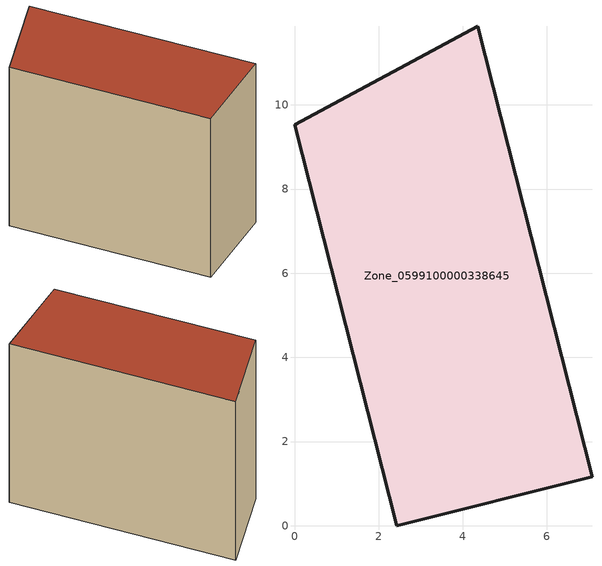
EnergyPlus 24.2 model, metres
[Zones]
Zone_0599100000338645
 floor ground (C_G): 0,9.53 4.36,11.87 7.07,1.16 2.43,0 z0
 wall outside (C_F): 4.36,11.87 0,9.53 2.43,0 7.07,1.16 4.36,11.87 z0:8.5
 roof outside (C_R): 2.43,0 7.07,1.16 4.36,11.87 0,9.53 z8.5
[BUILDING]
Pand.0599100000338645: North Axis=0; Terrain=City; Loads Convergence Tolerance Value=0.04; Temperature Convergence Tolerance Value=0.4; Solar Distribution=FullExterior; Maximum Number of Warmup Days=25; Minimum Number of Warmup Days=1
[Site:Location]
Rotterdam.The.Hague.AP_ZH_NLD Design_Conditions: Latitude=51.96; Longitude=4.45; Time Zone=1; Elevation=-4.5
[SITE:GROUNDTEMPERATURE:BUILDINGSURFACE]
18, 18, 18, 18, 18, 18, 18, 18, 18, 18, 18, 18
[MATERIAL] Thermal Absorptance=0.9; Solar Absorptance=0.7; Visible Absorptance=0.7
Name | Roughness | Thickness | Conductivity | Density | Specific Heat
G.TI.1992-2005 | MediumSmooth | 0.15 | 0.06 | 540 | 1210
F.TI.1992-2005 | Rough | 0.3 | 0.12 | 1920 | 840
R.TI.1992-2005 | MediumRough | 0.2 | 0.08 | 1500 | 1000
[CONSTRUCTION]
C_G: G.TI.1992-2005
C_F: F.TI.1992-2005
C_R: R.TI.1992-2005
[ZONE]
Zone_0599100000338645: Type=1; Multiplier=1; Ceiling Height=Autocalculate; Volume=Autocalculate; Floor Area=autocalculate; Part of Total Floor Area=Yes
[ZONEINFILTRATION:DESIGNFLOWRATE]
Infil_Zone_0599100000338645: Zone or ZoneList or Space or SpaceList=Zone_0599100000338645; Schedule=AlwaysOn; Design Flow Rate Calculation Method=Flow/Area; Flow Rate per Floor Area=0.0015; Constant Term Coefficient=1; Temperature Term Coefficient=0; Velocity Term Coefficient=0; Velocity Squared Term Coefficient=0
[HVACTEMPLATE:ZONE:IDEALLOADSAIRSYSTEM]
Zone_0599100000338645: Maximum Heating Supply Air Temperature=50; Minimum Cooling Supply Air Temperature=13; Maximum Heating Supply Air Humidity Ratio=0.0156; Minimum Cooling Supply Air Humidity Ratio=0.0077; Heating Limit=NoLimit; Cooling Limit=NoLimit; Dehumidification Control Type=ConstantSensibleHeatRatio; Cooling Sensible Heat Ratio=0.7; Dehumidification Setpoint=60; Humidification Control Type=None; Humidification Setpoint=30; Outdoor Air Method=None; Outdoor Air Flow Rate per Person=0.00944; Outdoor Air Flow Rate per Zone Floor Area=0; Outdoor Air Flow Rate per Zone=0; Demand Controlled Ventilation Type=None; Outdoor Air Economizer Type=NoEconomizer; Heat Recovery Type=None; Sensible Heat Recovery Effectiveness=0.7; Latent Heat Recovery Effectiveness=0.65
[ZONECONTROL:THERMOSTAT]
ThermostatControl_Zone_0599100000338645: Zone or ZoneList=Zone_0599100000338645; Control Type Schedule=DualSetpointControlType; Control 1=Thermostat_Zone_0599100000338645; Temperature Difference Between Cutout And Setpoint=0
[THERMOSTATSETPOINT:DUALSETPOINT]
Thermostat_Zone_0599100000338645: Heating Setpoint Temperature Schedule=HeatingSetpoint_Zone_0599100000338645; Cooling Setpoint Temperature Schedule=CoolingSetpoint_Zone_0599100000338645
[SCHEDULE:COMPACT]
HeatingSetpoint_Zone_0599100000338645: Through: 12/31, For: AllDays, Until: 24:00, 21
CoolingSetpoint_Zone_0599100000338645: Through: 12/31, For: AllDays, Until: 24:00, 24
DualSetpointControlType: Through: 12/31, For: AllDays, Until: 24:00, 4
AlwaysOn: Through: 12/31, For: AllDays, Until: 24:00, 1
